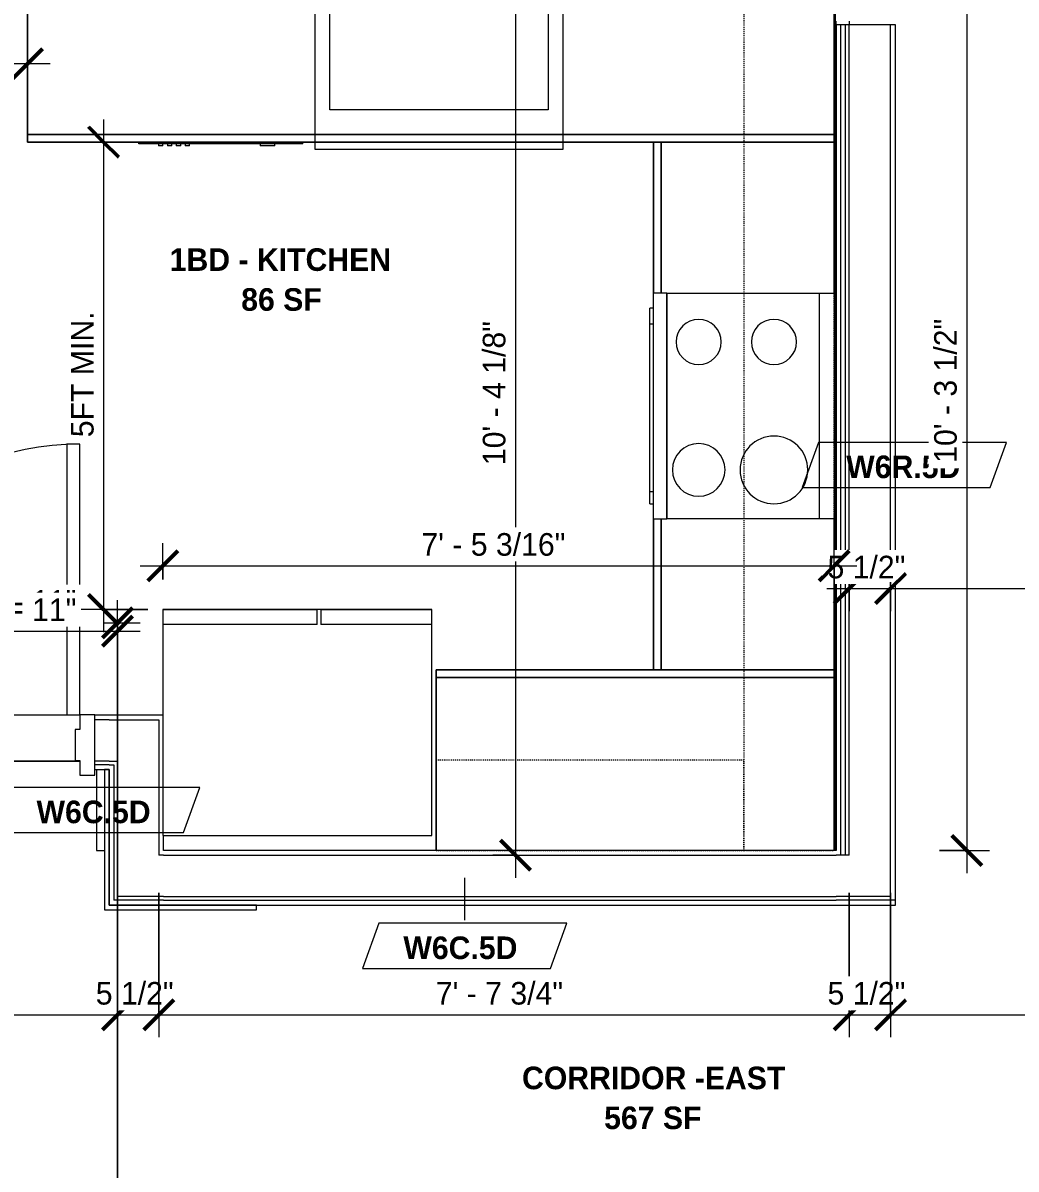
# Model space of a CAD drawing. Header units: inches. Extents: x -4058 to -1781, y 9814 to 12264.
# Drawn here: x -2749.8 to -2617.8, y 11683 to 11835.3 of the extents above; entities that cross this region are included whole.
import ezdxf

# ---------------------------------------------------------------- set-up
doc = ezdxf.new("R2010")
doc.units = ezdxf.units.IN
doc.header["$MEASUREMENT"] = 0
doc.linetypes.add('Dash', pattern=[0.25, 0.125, -0.125])
doc.linetypes.add('Dash 3_32_', pattern=[0.1875, 0.09375, -0.09375])
for name, color, linetype, lineweight in [('0-1', 7, 'Continuous', 5), ('0-3', 8, 'Continuous', 9), ('A-ANNO-DIMS', 211, 'Continuous', 9), ('A-ANNO-DIMS-32', 211, 'Continuous', 9), ('A-AREA-IDEN', 2, 'Continuous', 9), ('A-DETL-1', 90, 'Dash 3_32_', 9), ('A-DOOR-1', 7, 'Continuous', 9), ('A-DOOR-FRAM-1', 7, 'Continuous', 9), ('A-FLOR-1', 7, 'Continuous', 9), ('A-FLOR-2', 192, 'Continuous', 9), ('A-WALL-1', 7, 'Continuous', 9), ('A-WALL-IDEN', 211, 'Continuous', 9), ('I-WALL-3', 7, 'Continuous', 9), ('P-SANR-FIXT', 6, 'Continuous', 9), ('Q-CASE', 31, 'Continuous', 9), ('Q-CASE-HDLN', 31, 'Dash', 9), ('Q-SPCQ', 91, 'Continuous', 9)]:
    doc.layers.add(name, color=color, linetype=linetype, lineweight=lineweight)
doc.styles.add('Century Gothic', font='ufonts.com_century-gothic.ttf', dxfattribs={"height": 3})
doc.styles.add('Century Gothic_B', font='GOTHICB.TTF', dxfattribs={"height": 3})
doc.dimstyles.new('MARKETING_DIMENSION', dxfattribs={"dimscale": 12, "dimtxt": 3.132505, "dimasz": 0.333333, "dimexe": 0.25, "dimexo": 0.166667, "dimgap": 0.041667, "dimtad": 1, "dimdec": 4, "dimrnd": 0.0625, "dimzin": 3, "dimdsep": 46, "dimlunit": 4, "dimtxsty": 'Century Gothic', "dimblk1": 'OBLIQUE', "dimblk2": 'OBLIQUE', "dimsah": 1, "dimcen": 0.09, "dimdle": 0.25, "dimazin": 0, "dimtfac": 1, "dimtdec": 4, "dimtix": 1, "dimtmove": 0, "dimatfit": 3, "dimfxl": 1, "dimtvp": 1, "dimtfill": 1, "dimfrac": 2, "dimtolj": 1, "dimtzin": 0, "dimarcsym": 2})
doc.dimstyles.new('THE_DIMENSION_STRING_2', dxfattribs={"dimscale": 12, "dimtxt": 3.132505, "dimasz": 0.333333, "dimexe": 0.25, "dimexo": 0.166667, "dimgap": 0.041667, "dimtad": 1, "dimdec": 4, "dimrnd": 0.0625, "dimzin": 3, "dimdsep": 46, "dimlunit": 4, "dimtxsty": 'Century Gothic', "dimblk1": 'OBLIQUE', "dimblk2": 'OBLIQUE', "dimsah": 1, "dimcen": 0.09, "dimdle": 0.25, "dimazin": 0, "dimtfac": 1, "dimtdec": 4, "dimtix": 1, "dimtmove": 0, "dimatfit": 3, "dimfxl": 1, "dimtvp": 1, "dimtfill": 1, "dimfrac": 2, "dimtolj": 1, "dimtzin": 0, "dimarcsym": 2})
doc.dimstyles.new('THE_DIMENSION_STRING_5', dxfattribs={"dimscale": 12, "dimtxt": 3.132505, "dimasz": 0.333333, "dimexe": 0.25, "dimexo": 0.166667, "dimgap": 0.041667, "dimtad": 1, "dimdec": 4, "dimrnd": 0.0625, "dimzin": 3, "dimdsep": 46, "dimlunit": 4, "dimtxsty": 'Century Gothic', "dimblk1": 'OBLIQUE', "dimblk2": 'OBLIQUE', "dimsah": 1, "dimcen": 0.09, "dimdle": 0.25, "dimazin": 0, "dimtfac": 1, "dimtdec": 4, "dimtix": 1, "dimtmove": 0, "dimatfit": 3, "dimfxl": 1, "dimtvp": 1, "dimtfill": 1, "dimfrac": 2, "dimtolj": 1, "dimtzin": 0, "dimarcsym": 2})

# ---------------------------------------------------------------- blocks, each defined once
blk = doc.blocks.new('CTR - 1st Phase - Shell_rvt-1-UNITS PLANS - 3RD FLOOR')
at = {"layer": 'A-FLOR-1'}
for p, q in [((-2641.75, 11835.07), (-2641.75, 11835.56)), ((-2640, 11835.56), (-2640, 11835.07)), ((-2778.24, 11737.24), (-2742.24, 11737.24)), ((-2742.24, 11737.24), (-2778.24, 11737.24))]:
    blk.add_line(p, q, dxfattribs=at)
blk = doc.blocks.new('HOLLOW METAL - UNIT DOOR-2191978-UNITS PLANS - 3RD FLOOR')
at = {"layer": 'A-DOOR-1'}
for p, q in [((18, 39.875), (16.25, 39.875)), ((16.25, 39.875), (16.25, 3.875)), ((18, 3.875), (18, 39.875)), ((16.25, 3.875), (18, 3.875))]:
    blk.add_line(p, q, dxfattribs=at)
blk.add_arc((18, 3.875), 36, 90, 180, dxfattribs=at)
at = {"layer": 'A-DOOR-FRAM-1'}
for p, q in [((-18, 3.875), (-20, 3.875)), ((-20, 3.875), (-20, -4.125)), ((-18, 1.9375), (-18, 3.875)), ((18, 3.875), (18, 1.9375)), ((20, 3.875), (18, 3.875)), ((20, -4.125), (20, 3.875)), ((-17.375, 1.9375), (-18, 1.9375)), ((-17.375, -2.1875), (-17.375, 1.9375)), ((18, 1.9375), (17.375, 1.9375)), ((17.375, 1.9375), (17.375, -2.1875)), ((-18, -4.125), (-18, -2.1875)), ((-18, -2.1875), (-17.375, -2.1875)), ((17.375, -2.1875), (18, -2.1875)), ((18, -2.1875), (18, -4.125)), ((-20, -4.125), (-18, -4.125)), ((18, -4.125), (20, -4.125))]:
    blk.add_line(p, q, dxfattribs=at)
blk = doc.blocks.new('CTR - 1st Phase - Common Walls_rvt-1-UNITS PLANS - 3RD FLOOR')
at = {"layer": 'A-WALL-1'}
for p, q in [((-2641.12, 11724.74), (-2641.12, 11835.07)), ((-2640.5, 11724.74), (-2640.5, 11835.07)), ((-2640, 11724.74), (-2640, 11835.07)), ((-2634.5, 11719.24), (-2634.5, 11835.07)), ((-2738.36, 11742.74), (-2740.24, 11742.74)), ((-2738.36, 11742.74), (-2737.24, 11742.74)), ((-2737.24, 11742.74), (-2731.74, 11742.74)), ((-2731.74, 11742.74), (-2731.74, 11724.74)), ((-2738.36, 11737.24), (-2740.24, 11737.24)), ((-2738.36, 11736.74), (-2740.24, 11736.74)), ((-2738.36, 11737.24), (-2737.74, 11737.24)), ((-2738.36, 11736.74), (-2737.74, 11736.74)), ((-2737.74, 11737.24), (-2737.24, 11737.24)), ((-2737.74, 11736.74), (-2737.74, 11718.74)), ((-2737.24, 11737.24), (-2737.24, 11719.24)), ((-2731.11, 11724.74), (-2731.74, 11724.74)), ((-2731.11, 11724.74), (-2641.75, 11724.74)), ((-2641.12, 11724.74), (-2641.75, 11724.74)), ((-2640.5, 11724.74), (-2641.12, 11724.74)), ((-2640, 11724.74), (-2640.5, 11724.74)), ((-2737.24, 11718.74), (-2737.74, 11718.74)), ((-2731.74, 11719.24), (-2737.24, 11719.24)), ((-2731.11, 11718.74), (-2737.24, 11718.74)), ((-2731.11, 11719.24), (-2731.74, 11719.24)), ((-2731.11, 11719.24), (-2641.75, 11719.24)), ((-2731.11, 11718.74), (-2641.75, 11718.74)), ((-2640, 11719.24), (-2641.75, 11719.24)), ((-2634.5, 11718.74), (-2641.75, 11718.74)), ((-2634.5, 11719.24), (-2640, 11719.24)), ((-2634.5, 11718.74), (-2634.5, 11719.24)), ((-2634.5, 11719.24), (-2634.5, 11718.74)), ((-2633.87, 11718.74), (-2634.5, 11718.74))]:
    blk.add_line(p, q, dxfattribs=at)
at = {"layer": 'I-WALL-3'}
for p, q in [((-2641.75, 11835.07), (-2641.75, 11725.36)), ((-2633.87, 11835.07), (-2641.75, 11835.07)), ((-2633.87, 11718.74), (-2633.87, 11835.07)), ((-2738.36, 11743.36), (-2740.24, 11743.36)), ((-2731.74, 11743.36), (-2738.36, 11743.36)), ((-2731.22, 11743.36), (-2731.74, 11743.36)), ((-2740.24, 11736.11), (-2738.36, 11736.11)), ((-2738.36, 11736.11), (-2738.99, 11736.11)), ((-2738.99, 11736.11), (-2738.99, 11717.49)), ((-2738.36, 11736.11), (-2738.36, 11718.11)), ((-2738.36, 11718.11), (-2738.36, 11736.11)), ((-2731.11, 11725.36), (-2731.11, 11727.36)), ((-2641.75, 11725.36), (-2731.11, 11725.36)), ((-2738.36, 11718.11), (-2737.74, 11718.11)), ((-2718.77, 11718.11), (-2738.36, 11718.11)), ((-2737.74, 11718.11), (-2731.11, 11718.11)), ((-2731.11, 11718.11), (-2641.75, 11718.11)), ((-2718.77, 11717.49), (-2718.77, 11718.11)), ((-2641.75, 11718.11), (-2633.87, 11718.11)), ((-2633.87, 11718.11), (-2633.87, 11718.74)), ((-2738.99, 11717.49), (-2738.36, 11717.49)), ((-2738.36, 11717.49), (-2718.77, 11717.49))]:
    blk.add_line(p, q, dxfattribs=at)
at = {"layer": '0-3'}
blk.add_blockref('HOLLOW METAL - UNIT DOOR-2191978-UNITS PLANS - 3RD FLOOR', (-2760.24, 11739.49), dxfattribs=at)
blk = doc.blocks.new('OD_CW_Upper Cabinet - OD_CW_Upper Cabinet-3856831-UNITS PLANS - 3RD FLOOR')
at = {"layer": 'Q-CASE-HDLN'}
for p, q in [((115.86, 24), (0.74, 24)), ((0.74, 24), (0.74, 12)), ((115.86, 12), (115.86, 24)), ((0.74, 12), (115.86, 12))]:
    blk.add_line(p, q, dxfattribs=at)
blk = doc.blocks.new('OD_CW_Base Cabinet - OD_CW_Base Cabinet-V109-UNITS PLANS - 3RD FLOOR')
at = {"layer": 'Q-CASE'}
for p, q in [((20.8, 24), (0.74, 24)), ((0.74, 24), (20.8, 24)), ((70.86, 24), (50.8, 24)), ((50.8, 24), (70.86, 24)), ((70.86, 0), (70.86, 24)), ((70.86, 24), (70.86, 1)), ((0.74, 1), (20.8, 1)), ((20.8, 1), (0.74, 1)), ((0.74, 0), (20.8, 0)), ((20.8, 0), (0.74, 0)), ((50.8, 1), (70.86, 1)), ((70.86, 1), (50.8, 1)), ((50.8, 0), (70.86, 0)), ((70.86, 0), (50.8, 0)), ((70.86, 1), (70.86, 0))]:
    blk.add_line(p, q, dxfattribs=at)
blk = doc.blocks.new('OD_CW_Base Cabinet - OD_CW_Base Cabinet-V110-UNITS PLANS - 3RD FLOOR')
at = {"layer": 'Q-CASE'}
for p, q in [((0.74, 24), (0.74, 0)), ((107.93, 24), (0.74, 24)), ((107.93, 0), (107.93, 24)), ((0.74, 0), (107.93, 0))]:
    blk.add_line(p, q, dxfattribs=at)
blk = doc.blocks.new('OD_CW_Upper Cabinet - OD_CW_Upper Cabinet-3876458-UNITS PLANS - 3RD FLOOR')
at = {"layer": 'Q-CASE-HDLN'}
for p, q in [((41.64, 24), (0.74, 24)), ((0.74, 24), (0.74, 12)), ((41.64, 12), (41.64, 24)), ((0.74, 12), (41.64, 12))]:
    blk.add_line(p, q, dxfattribs=at)
blk = doc.blocks.new('OD_CW_Base Cabinet - OD_CW_Base Cabinet-V111-UNITS PLANS - 3RD FLOOR')
at = {"layer": 'Q-CASE'}
for p, q in [((0.74, 24), (0.74, 0)), ((0.74, 1), (0.74, 24)), ((53.64, 0), (53.64, 24)), ((53.64, 24), (53.64, 1)), ((0.74, 0), (0.74, 1)), ((0.74, 1), (53.64, 1)), ((53.64, 1), (0.74, 1)), ((0.74, 0), (53.64, 0)), ((53.64, 0), (0.74, 0)), ((53.64, 1), (53.64, 0))]:
    blk.add_line(p, q, dxfattribs=at)
blk = doc.blocks.new('Refrigerator_-_Side-by-Side_6047 - 36_ X 30_-345559-UNITS PLANS - 3RD FLOOR')
at = {"layer": 'Q-SPCQ'}
for p, q in [((17.87, 14.42), (-17.88, 14.42)), ((-17.88, 14.42), (-17.88, -15.58)), ((17.87, -15.58), (17.87, 14.42)), ((-17.88, -13.58), (-3.13, -13.58)), ((-17.88, -13.58), (-17.88, -15.58)), ((-3.13, -15.58), (-3.13, -13.58)), ((-2.63, -13.58), (17.87, -13.58)), ((-2.63, -13.58), (-2.63, -15.58)), ((17.87, -15.58), (17.87, -13.58)), ((-17.88, -15.58), (17.87, -15.58)), ((-3.13, -15.58), (-17.88, -15.58)), ((17.87, -15.58), (-2.63, -15.58))]:
    blk.add_line(p, q, dxfattribs=at)
blk = doc.blocks.new('Dishwasher_15404 - 34_ counter-3395311-UNITS PLANS - 3RD FLOOR')
at = {"layer": 'Q-SPCQ'}
for p, q in [((24.12, -1.09), (23.87, -1.09)), ((24.12, -1.09), (24.12, -22.91)), ((24.37, -4.82), (24.12, -4.82)), ((24.37, -4.82), (24.37, -5.81)), ((24.37, -5.81), (24.37, -6.79)), ((24.12, -6.79), (24.37, -6.79)), ((24.37, -16.15), (24.12, -16.15)), ((24.12, -16.74), (24.37, -16.74)), ((24.37, -16.15), (24.37, -16.74)), ((24.37, -17.33), (24.12, -17.33)), ((24.12, -17.92), (24.37, -17.92)), ((24.37, -17.33), (24.37, -17.92)), ((24.37, -18.51), (24.12, -18.51)), ((24.12, -19.1), (24.37, -19.1)), ((24.37, -19.69), (24.12, -19.69)), ((24.37, -18.51), (24.37, -19.1)), ((24.37, -19.69), (24.37, -20.28)), ((24.12, -20.28), (24.37, -20.28)), ((24.12, -22.91), (23.87, -22.91))]:
    blk.add_line(p, q, dxfattribs=at)
blk = doc.blocks.new('Range - 24_ x 30_-V112-UNITS PLANS - 3RD FLOOR')
at = {"layer": 'Q-SPCQ'}
for p, q in [((2, 0.5), (3.61, 0.5)), ((2, 0.5), (2, 0)), ((3.61, 0.5), (25.87, 0.5)), ((3.61, 0.5), (3.61, 0)), ((25.87, 0), (25.87, 0.5)), ((25.87, 0.5), (28, 0.5)), ((28, 0), (28, 0.5)), ((0, 0), (30, 0)), ((0, 0), (0, -1.75)), ((30, -1.75), (30, 0)), ((0, -1.75), (30, -1.75)), ((0, -22), (0, -1.75)), ((30, -1.75), (0, -1.75)), ((30, -1.75), (30, -22)), ((0, -24), (0, -22)), ((30, -22), (0, -22)), ((30, -22), (30, -24)), ((30, -24), (0, -24))]:
    blk.add_line(p, q, dxfattribs=at)
for centre, radius, start, end in [((6.5, -6), 3.5, 360, 180), ((23.5, -6), 3, 360, 180), ((6.5, -6), 3.5, 180, 360), ((23.5, -6), 3, 180, 360), ((6.5, -16), 4.5, 360, 180), ((23.5, -16), 3, 0, 180), ((6.5, -16), 4.5, 180, 360), ((23.5, -16), 3, 180, 360)]:
    blk.add_arc(centre, radius, start, end, dxfattribs=at)
blk = doc.blocks.new('Stainless Steel Farmhous Kitchen Sink - Stainless Steel Farmhous Kitchen Sink-4315883-UNITS PLANS - 3RD FLOOR')
at = {"layer": 'P-SANR-FIXT'}
for p, q in [((-33, 22.2), (-33, 2.25)), ((0, 22.2), (-33, 22.2)), ((0, 2.25), (0, 22.2)), ((-31, 3), (-31, 16.96)), ((-31, 16.96), (-2, 16.96)), ((-2, 16.96), (-2, 3)), ((-33, 2.25), (0, 2.25)), ((-2, 3), (-31, 3))]:
    blk.add_line(p, q, dxfattribs=at)
blk = doc.blocks.new('Wall Tag - Arch Wall-3956453-UNITS PLANS - 3RD FLOOR')
at = {"layer": 'A-WALL-IDEN'}
for p, q in [((-0.3561, 0.0937), (-0.4244, -0.0937)), ((0.4244, 0.0937), (-0.3561, 0.0937)), ((0.3561, -0.0937), (0.4244, 0.0937)), ((-0.4244, -0.0937), (0.3561, -0.0937))]:
    blk.add_line(p, q, dxfattribs=at)
blk = doc.blocks.new('DIMBLOCK297-UNITS PLANS - 3RD FLOOR')
at = {"layer": 'A-ANNO-DIMS-32', "lineweight": 50}
for p, q in [((-2640, 11760.18), (-2638, 11762.18)), ((-2634.5, 11760.18), (-2632.5, 11762.18)), ((-2640, 11760.18), (-2642, 11758.18)), ((-2634.5, 11760.18), (-2636.5, 11758.18))]:
    blk.add_line(p, q, dxfattribs=at)
at = {"layer": 'A-ANNO-DIMS-32'}
for p, q in [((-2640, 11761.01), (-2640, 11757.18)), ((-2640, 11760.18), (-2640, 11761.01)), ((-2634.5, 11761.01), (-2634.5, 11757.18)), ((-2634.5, 11760.18), (-2634.5, 11761.01)), ((-2643, 11760.18), (-2634.5, 11760.18))]:
    blk.add_line(p, q, dxfattribs=at)
at = {"layer": 'A-ANNO-DIMS-32', "color": 0, "insert": (-2642.89, 11764.52), "char_height": 3, "width": 13.5444, "attachment_point": 1, "line_spacing_factor": 0.984502, "style": 'Century Gothic', "bg_fill": 3, "box_fill_scale": 1.25, "bg_fill_color": 256, "bg_fill_true_color": 13158600, "bg_fill_transparency": 0}
blk.add_mtext('5 1/2"', dxfattribs=at)
blk = doc.blocks.new('_Oblique')
at = {"color": 0, "linetype": 'ByBlock', "lineweight": -2}
blk.add_line((-0.5, -0.5), (0.5, 0.5), dxfattribs=at)
blk = doc.blocks.new('DIMBLOCK298-UNITS PLANS - 3RD FLOOR')
at = {"layer": 'A-ANNO-DIMS-32', "lineweight": 50}
for p, q in [((-2634.5, 11760.18), (-2632.5, 11762.18)), ((-2567.07, 11760.18), (-2565.07, 11762.18)), ((-2634.5, 11760.18), (-2636.5, 11758.18)), ((-2567.07, 11760.18), (-2569.07, 11758.18))]:
    blk.add_line(p, q, dxfattribs=at)
at = {"layer": 'A-ANNO-DIMS-32'}
for p, q in [((-2634.5, 11761.01), (-2634.5, 11757.18)), ((-2634.5, 11760.18), (-2634.5, 11761.01)), ((-2567.07, 11761.01), (-2567.07, 11757.18)), ((-2567.07, 11760.18), (-2567.07, 11761.01)), ((-2634.5, 11760.18), (-2567.07, 11760.18))]:
    blk.add_line(p, q, dxfattribs=at)
at = {"layer": 'A-ANNO-DIMS-32', "color": 0, "insert": (-2611.03, 11764.52), "char_height": 3, "width": 24.5827, "attachment_point": 1, "line_spacing_factor": 0.984502, "style": 'Century Gothic', "bg_fill": 3, "box_fill_scale": 1.25, "bg_fill_color": 256, "bg_fill_true_color": 13158600, "bg_fill_transparency": 0}
blk.add_mtext('5\' - 7 7/16"', dxfattribs=at)
blk = doc.blocks.new('DIMBLOCK317-UNITS PLANS - 3RD FLOOR')
at = {"layer": 'A-ANNO-DIMS-32'}
for p, q in [((-2796.02, 11719.74), (-2796.02, 11700.54)), ((-2796.02, 11703.54), (-2796.02, 11719.74)), ((-2737.24, 11719.74), (-2737.24, 11700.54)), ((-2737.24, 11703.54), (-2737.24, 11719.74)), ((-2796.02, 11703.54), (-2737.24, 11703.54))]:
    blk.add_line(p, q, dxfattribs=at)
at = {"layer": 'A-ANNO-DIMS-32', "lineweight": 50}
for p, q in [((-2796.02, 11703.54), (-2794.02, 11705.54)), ((-2737.24, 11703.54), (-2735.24, 11705.54)), ((-2796.02, 11703.54), (-2798.02, 11701.54)), ((-2737.24, 11703.54), (-2739.24, 11701.54))]:
    blk.add_line(p, q, dxfattribs=at)
at = {"layer": 'A-ANNO-DIMS-32', "color": 0, "insert": (-2779.21, 11707.89), "char_height": 3, "width": 30.1914, "attachment_point": 1, "line_spacing_factor": 0.984502, "style": 'Century Gothic', "bg_fill": 3, "box_fill_scale": 1.25, "bg_fill_color": 256, "bg_fill_true_color": 13158600, "bg_fill_transparency": 0}
blk.add_mtext('4\' - 10 13/16"', dxfattribs=at)
blk = doc.blocks.new('DIMBLOCK318-UNITS PLANS - 3RD FLOOR')
at = {"layer": 'A-ANNO-DIMS-32'}
for p, q in [((-2737.24, 11719.74), (-2737.24, 11700.54)), ((-2737.24, 11703.54), (-2737.24, 11719.74)), ((-2731.74, 11719.74), (-2731.74, 11700.54)), ((-2731.74, 11703.54), (-2731.74, 11719.74)), ((-2737.24, 11703.54), (-2731.74, 11703.54))]:
    blk.add_line(p, q, dxfattribs=at)
at = {"layer": 'A-ANNO-DIMS-32', "lineweight": 50}
for p, q in [((-2737.24, 11703.54), (-2735.24, 11705.54)), ((-2731.74, 11703.54), (-2729.74, 11705.54)), ((-2737.24, 11703.54), (-2739.24, 11701.54)), ((-2731.74, 11703.54), (-2733.74, 11701.54))]:
    blk.add_line(p, q, dxfattribs=at)
at = {"layer": 'A-ANNO-DIMS-32', "color": 0, "insert": (-2740.13, 11707.89), "char_height": 3, "width": 13.5444, "attachment_point": 1, "line_spacing_factor": 0.984502, "style": 'Century Gothic', "bg_fill": 3, "box_fill_scale": 1.25, "bg_fill_color": 256, "bg_fill_true_color": 13158600, "bg_fill_transparency": 0}
blk.add_mtext('5 1/2"', dxfattribs=at)
blk = doc.blocks.new('DIMBLOCK319-UNITS PLANS - 3RD FLOOR')
at = {"layer": 'A-ANNO-DIMS-32'}
for p, q in [((-2731.74, 11719.74), (-2731.74, 11700.54)), ((-2731.74, 11703.54), (-2731.74, 11719.74)), ((-2640, 11719.74), (-2640, 11700.54)), ((-2640, 11703.54), (-2640, 11719.74)), ((-2731.74, 11703.54), (-2640, 11703.54))]:
    blk.add_line(p, q, dxfattribs=at)
at = {"layer": 'A-ANNO-DIMS-32', "lineweight": 50}
for p, q in [((-2731.74, 11703.54), (-2729.74, 11705.54)), ((-2640, 11703.54), (-2638, 11705.54)), ((-2731.74, 11703.54), (-2733.74, 11701.54)), ((-2640, 11703.54), (-2642, 11701.54))]:
    blk.add_line(p, q, dxfattribs=at)
at = {"layer": 'A-ANNO-DIMS-32', "color": 0, "insert": (-2694.94, 11707.89), "char_height": 3, "width": 21.7784, "attachment_point": 1, "line_spacing_factor": 0.984502, "style": 'Century Gothic', "bg_fill": 3, "box_fill_scale": 1.25, "bg_fill_color": 256, "bg_fill_true_color": 13158600, "bg_fill_transparency": 0}
blk.add_mtext('7\' - 7 3/4"', dxfattribs=at)
blk = doc.blocks.new('DIMBLOCK320-UNITS PLANS - 3RD FLOOR')
at = {"layer": 'A-ANNO-DIMS-32'}
for p, q in [((-2640, 11719.74), (-2640, 11700.54)), ((-2640, 11703.54), (-2640, 11719.74)), ((-2634.5, 11719.74), (-2634.5, 11700.54)), ((-2634.5, 11703.54), (-2634.5, 11719.74)), ((-2640, 11703.54), (-2634.5, 11703.54))]:
    blk.add_line(p, q, dxfattribs=at)
at = {"layer": 'A-ANNO-DIMS-32', "lineweight": 50}
for p, q in [((-2640, 11703.54), (-2638, 11705.54)), ((-2634.5, 11703.54), (-2632.5, 11705.54)), ((-2640, 11703.54), (-2642, 11701.54)), ((-2634.5, 11703.54), (-2636.5, 11701.54))]:
    blk.add_line(p, q, dxfattribs=at)
at = {"layer": 'A-ANNO-DIMS-32', "color": 0, "insert": (-2642.89, 11707.89), "char_height": 3, "width": 13.5444, "attachment_point": 1, "line_spacing_factor": 0.984502, "style": 'Century Gothic', "bg_fill": 3, "box_fill_scale": 1.25, "bg_fill_color": 256, "bg_fill_true_color": 13158600, "bg_fill_transparency": 0}
blk.add_mtext('5 1/2"', dxfattribs=at)
blk = doc.blocks.new('DIMBLOCK321-UNITS PLANS - 3RD FLOOR')
at = {"layer": 'A-ANNO-DIMS-32'}
for p, q in [((-2634.5, 11719.74), (-2634.5, 11700.54)), ((-2634.5, 11703.54), (-2634.5, 11719.74)), ((-2567.07, 11719.74), (-2567.07, 11700.54)), ((-2567.07, 11703.54), (-2567.07, 11719.74)), ((-2634.5, 11703.54), (-2567.07, 11703.54))]:
    blk.add_line(p, q, dxfattribs=at)
at = {"layer": 'A-ANNO-DIMS-32', "lineweight": 50}
for p, q in [((-2634.5, 11703.54), (-2632.5, 11705.54)), ((-2567.07, 11703.54), (-2565.07, 11705.54)), ((-2634.5, 11703.54), (-2636.5, 11701.54)), ((-2567.07, 11703.54), (-2569.07, 11701.54))]:
    blk.add_line(p, q, dxfattribs=at)
at = {"layer": 'A-ANNO-DIMS-32', "color": 0, "insert": (-2611.03, 11707.89), "char_height": 3, "width": 24.5827, "attachment_point": 1, "line_spacing_factor": 0.984502, "style": 'Century Gothic', "bg_fill": 3, "box_fill_scale": 1.25, "bg_fill_color": 256, "bg_fill_true_color": 13158600, "bg_fill_transparency": 0}
blk.add_mtext('5\' - 7 7/16"', dxfattribs=at)
blk = doc.blocks.new('DIMBLOCK498-UNITS PLANS - 3RD FLOOR')
at = {"layer": 'A-ANNO-DIMS-32'}
for p, q in [((-2737.24, 11741.74), (-2737.24, 11758.61)), ((-2760.24, 11756.43), (-2760.24, 11752.61)), ((-2760.24, 11755.61), (-2760.24, 11756.43)), ((-2763.24, 11755.61), (-2734.24, 11755.61)), ((-2737.24, 11755.61), (-2737.24, 11741.74))]:
    blk.add_line(p, q, dxfattribs=at)
at = {"layer": 'A-ANNO-DIMS-32', "lineweight": 50}
for p, q in [((-2760.24, 11755.61), (-2758.24, 11757.61)), ((-2737.24, 11755.61), (-2735.24, 11757.61)), ((-2760.24, 11755.61), (-2762.24, 11753.61)), ((-2737.24, 11755.61), (-2739.24, 11753.61))]:
    blk.add_line(p, q, dxfattribs=at)
at = {"layer": 'A-ANNO-DIMS-32', "color": 0, "insert": (-2755.15, 11759.95), "char_height": 3, "width": 15.394, "attachment_point": 1, "line_spacing_factor": 0.984502, "style": 'Century Gothic', "bg_fill": 3, "box_fill_scale": 1.25, "bg_fill_color": 256, "bg_fill_true_color": 13158600, "bg_fill_transparency": 0}
blk.add_mtext('1\' - 11"', dxfattribs=at)
blk = doc.blocks.new('DIMBLOCK1198-UNITS PLANS - 3RD FLOOR')
at = {"layer": 'A-ANNO-DIMS-32', "lineweight": 50}
for p, q in [((-2760.24, 11754.51), (-2758.24, 11756.51)), ((-2737.24, 11754.51), (-2735.24, 11756.51)), ((-2760.24, 11754.51), (-2762.24, 11752.51)), ((-2737.24, 11754.51), (-2739.24, 11752.51))]:
    blk.add_line(p, q, dxfattribs=at)
at = {"layer": 'A-ANNO-DIMS-32'}
for p, q in [((-2737.24, 10379.04), (-2737.24, 11757.51)), ((-2760.24, 11755.34), (-2760.24, 11751.51)), ((-2760.24, 11754.51), (-2760.24, 11755.34)), ((-2763.24, 11754.51), (-2734.24, 11754.51)), ((-2737.24, 11754.51), (-2737.24, 10379.04))]:
    blk.add_line(p, q, dxfattribs=at)
at = {"layer": 'A-ANNO-DIMS-32', "color": 0, "insert": (-2755.15, 11758.85), "char_height": 3, "width": 15.394, "attachment_point": 1, "line_spacing_factor": 0.984502, "style": 'Century Gothic', "bg_fill": 3, "box_fill_scale": 1.25, "bg_fill_color": 256, "bg_fill_true_color": 13158600, "bg_fill_transparency": 0}
blk.add_mtext('1\' - 11"', dxfattribs=at)
blk = doc.blocks.new('DIMBLOCK1439-UNITS PLANS - 3RD FLOOR')
at = {"layer": 'A-ANNO-DIMS-32', "lineweight": 50}
for p, q in [((-2684.36, 11848.86), (-2686.36, 11850.86)), ((-2684.36, 11848.86), (-2682.36, 11846.86)), ((-2684.36, 11724.74), (-2686.36, 11726.74)), ((-2684.36, 11724.74), (-2682.36, 11722.74))]:
    blk.add_line(p, q, dxfattribs=at)
at = {"layer": 'A-ANNO-DIMS-32'}
for p, q in [((-2684.27, 11848.86), (-2687.36, 11848.86)), ((-2684.36, 11848.86), (-2684.36, 11721.74)), ((-2684.36, 11848.86), (-2684.27, 11848.86)), ((-2684.27, 11724.74), (-2687.36, 11724.74)), ((-2684.36, 11724.74), (-2684.27, 11724.74))]:
    blk.add_line(p, q, dxfattribs=at)
at = {"layer": 'A-ANNO-DIMS-32', "color": 0, "insert": (-2688.7, 11776.56), "char_height": 3, "width": 24.5827, "attachment_point": 1, "rotation": 90, "line_spacing_factor": 0.984502, "style": 'Century Gothic', "bg_fill": 3, "box_fill_scale": 1.25, "bg_fill_color": 256, "bg_fill_true_color": 13158600, "bg_fill_transparency": 0}
blk.add_mtext('10\' - 4 1/8"', dxfattribs=at)
blk = doc.blocks.new('DIMBLOCK1524-UNITS PLANS - 3RD FLOOR')
at = {"layer": 'A-ANNO-DIMS-32'}
for p, q in [((-2739.08, 11822.49), (-2739.08, 11754.36)), ((-2738.25, 11819.49), (-2742.08, 11819.49)), ((-2739.08, 11819.49), (-2738.25, 11819.49)), ((-2733.22, 11757.36), (-2742.08, 11757.36)), ((-2739.08, 11757.36), (-2733.22, 11757.36))]:
    blk.add_line(p, q, dxfattribs=at)
at = {"layer": 'A-ANNO-DIMS-32', "lineweight": 50}
for p, q in [((-2739.08, 11819.49), (-2741.08, 11821.49)), ((-2739.08, 11819.49), (-2737.08, 11817.49)), ((-2739.08, 11757.36), (-2741.08, 11759.36)), ((-2739.08, 11757.36), (-2737.08, 11755.36))]:
    blk.add_line(p, q, dxfattribs=at)
at = {"layer": 'A-ANNO-DIMS-32', "color": 0, "insert": (-2743.42, 11780.27), "char_height": 3, "width": 19.5707, "attachment_point": 1, "rotation": 90, "line_spacing_factor": 0.984502, "style": 'Century Gothic', "bg_fill": 3, "box_fill_scale": 1.25, "bg_fill_color": 256, "bg_fill_true_color": 13158600, "bg_fill_transparency": 0}
blk.add_mtext('5FT MIN.', dxfattribs=at)
blk = doc.blocks.new('DIMBLOCK1525-UNITS PLANS - 3RD FLOOR')
at = {"layer": 'A-ANNO-DIMS-32'}
for p, q in [((-2731.22, 11761.36), (-2731.22, 11766.18)), ((-2642.01, 11751.36), (-2642.01, 11766.18)), ((-2734.22, 11763.18), (-2639.01, 11763.18)), ((-2731.22, 11763.18), (-2731.22, 11761.36)), ((-2642.01, 11763.18), (-2642.01, 11751.36))]:
    blk.add_line(p, q, dxfattribs=at)
at = {"layer": 'A-ANNO-DIMS-32', "lineweight": 50}
for p, q in [((-2731.22, 11763.18), (-2729.22, 11765.18)), ((-2642.01, 11763.18), (-2640.01, 11765.18)), ((-2731.22, 11763.18), (-2733.22, 11761.18)), ((-2642.01, 11763.18), (-2644.01, 11761.18))]:
    blk.add_line(p, q, dxfattribs=at)
at = {"layer": 'A-ANNO-DIMS-32', "color": 0, "insert": (-2696.86, 11767.53), "char_height": 3, "width": 24.5827, "attachment_point": 1, "line_spacing_factor": 0.984502, "style": 'Century Gothic', "bg_fill": 3, "box_fill_scale": 1.25, "bg_fill_color": 256, "bg_fill_true_color": 13158600, "bg_fill_transparency": 0}
blk.add_mtext('7\' - 5 3/16"', dxfattribs=at)
blk = doc.blocks.new('DIMBLOCK1526-UNITS PLANS - 3RD FLOOR')
at = {"layer": 'A-ANNO-DIMS-32'}
for p, q in [((-2790.76, 11829.06), (-2790.76, 11832.89)), ((-2749.2, 11829.06), (-2749.2, 11832.89)), ((-2746.2, 11829.89), (-2793.76, 11829.89)), ((-2790.76, 11829.89), (-2790.76, 11829.06)), ((-2749.2, 11829.89), (-2749.2, 11829.06))]:
    blk.add_line(p, q, dxfattribs=at)
at = {"layer": 'A-ANNO-DIMS-32', "lineweight": 50}
for p, q in [((-2790.76, 11829.89), (-2788.76, 11831.89)), ((-2749.2, 11829.89), (-2747.2, 11831.89)), ((-2790.76, 11829.89), (-2792.76, 11827.89)), ((-2749.2, 11829.89), (-2751.2, 11827.89))]:
    blk.add_line(p, q, dxfattribs=at)
at = {"layer": 'A-ANNO-DIMS-32', "color": 0, "insert": (-2779.18, 11834.24), "char_height": 3, "width": 22.0767, "attachment_point": 1, "line_spacing_factor": 0.984502, "style": 'Century Gothic', "bg_fill": 3, "box_fill_scale": 1.25, "bg_fill_color": 256, "bg_fill_true_color": 13158600, "bg_fill_transparency": 0}
blk.add_mtext('3\'-6" MIN.', dxfattribs=at)
blk = doc.blocks.new('DIMBLOCK1527-UNITS PLANS - 3RD FLOOR')
at = {"layer": 'A-ANNO-DIMS-32', "lineweight": 50}
for p, q in [((-2624.37, 11848.86), (-2626.37, 11850.86)), ((-2624.37, 11848.86), (-2622.37, 11846.86)), ((-2624.37, 11725.36), (-2626.37, 11727.36)), ((-2624.37, 11725.36), (-2622.37, 11723.36))]:
    blk.add_line(p, q, dxfattribs=at)
at = {"layer": 'A-ANNO-DIMS-32'}
for p, q in [((-2624.37, 11851.86), (-2624.37, 11722.36)), ((-2640.01, 11848.86), (-2621.37, 11848.86)), ((-2624.37, 11848.86), (-2640.01, 11848.86)), ((-2628.01, 11725.36), (-2621.37, 11725.36)), ((-2624.37, 11725.36), (-2628.01, 11725.36))]:
    blk.add_line(p, q, dxfattribs=at)
at = {"layer": 'A-ANNO-DIMS-32', "color": 0, "insert": (-2628.72, 11776.87), "char_height": 3, "width": 24.5827, "attachment_point": 1, "rotation": 90, "line_spacing_factor": 0.984502, "style": 'Century Gothic', "bg_fill": 3, "box_fill_scale": 1.25, "bg_fill_color": 256, "bg_fill_true_color": 13158600, "bg_fill_transparency": 0}
blk.add_mtext('10\' - 3 1/2"', dxfattribs=at)

msp = doc.modelspace()

# ---------------------------------------------------------------- linework, layer by layer
at = {"layer": 'A-DETL-1'}
msp.add_line((-2705.89874, 11724.7394), (-2686.27374, 11724.7394), dxfattribs=at)
at = {"layer": 'A-FLOR-2'}
for p, q in [((-2641.82374, 11725.3644), (-2641.82374, 12081.0644)), ((-2778.23624, 11743.3644), (-2743.98624, 11743.3644)), ((-2740.02374, 11736.1144), (-2740.02374, 11725.3644)), ((-2740.02374, 11725.3644), (-2738.98624, 11725.3644))]:
    msp.add_line(p, q, dxfattribs=at)
at = {"layer": 'A-WALL-IDEN'}
msp.add_line((-2691.11749, 11721.7394), (-2691.11749, 11716.1065), dxfattribs=at)
at = {"layer": 'Q-CASE'}
for p, q in [((-2749.19874, 11820.4894), (-2749.19874, 11843.4894)), ((-2642.01124, 11843.4894), (-2642.01124, 11820.4894)), ((-2642.01124, 11820.4894), (-2749.19874, 11820.4894)), ((-2749.19874, 11819.4894), (-2749.19874, 11820.4894)), ((-2749.19874, 11820.4894), (-2642.01124, 11820.4894)), ((-2642.01124, 11820.4894), (-2642.01124, 11819.4894)), ((-2642.01124, 11819.4894), (-2749.19874, 11819.4894))]:
    msp.add_line(p, q, dxfattribs=at)

# ---------------------------------------------------------------- block references
at = {"layer": '0-1'}
for name in ['CTR - 1st Phase - Shell_rvt-1-UNITS PLANS - 3RD FLOOR', 'CTR - 1st Phase - Common Walls_rvt-1-UNITS PLANS - 3RD FLOOR']:
    msp.add_blockref(name, (0, 0), dxfattribs=at)
at = {"layer": 'A-WALL-IDEN', "xscale": 31.99999999999999, "yscale": 31.99999999999999, "zscale": 31.99999999999999}
for p in [(-2632.68421, 11776.58979), (-2739.86326, 11730.7394), (-2691.11749, 11712.68849)]:
    msp.add_blockref('Wall Tag - Arch Wall-3956453-UNITS PLANS - 3RD FLOOR', p, dxfattribs=at)
at = {"layer": 'P-SANR-FIXT', "rotation": 180}
msp.add_blockref('Stainless Steel Farmhous Kitchen Sink - Stainless Steel Farmhous Kitchen Sink-4315883-UNITS PLANS - 3RD FLOOR', (-2711.01124, 11840.72211), dxfattribs=at)
at = {"layer": 'Q-CASE'}
msp.add_blockref('OD_CW_Base Cabinet - OD_CW_Base Cabinet-V110-UNITS PLANS - 3RD FLOOR', (-2749.93644, 11819.4894), dxfattribs=at)
for name, p, rotation in [('OD_CW_Upper Cabinet - OD_CW_Upper Cabinet-3856831-UNITS PLANS - 3RD FLOOR', (-2666.01124, 11841.2271), 269.9999999999964), ('OD_CW_Base Cabinet - OD_CW_Base Cabinet-V109-UNITS PLANS - 3RD FLOOR', (-2666.01124, 11820.2271), 270.0000000000006), ('OD_CW_Base Cabinet - OD_CW_Base Cabinet-V111-UNITS PLANS - 3RD FLOOR', (-2641.27353, 11749.3644), 180), ('OD_CW_Upper Cabinet - OD_CW_Upper Cabinet-3876458-UNITS PLANS - 3RD FLOOR', (-2653.27353, 11749.3644), 180)]:
    msp.add_blockref(name, p, dxfattribs=dict(at, rotation=rotation))
at = {"layer": 'Q-SPCQ'}
for name, p, rotation in [('Dishwasher_15404 - 34_ counter-3395311-UNITS PLANS - 3RD FLOOR', (-2711.51124, 11843.3644), 269.999999999999), ('Range - 24_ x 30_-V112-UNITS PLANS - 3RD FLOOR', (-2666.01124, 11769.4269), 89.9999999999992), ('Refrigerator_-_Side-by-Side_6047 - 36_ X 30_-345559-UNITS PLANS - 3RD FLOOR', (-2713.34874, 11741.7866), 180)]:
    msp.add_blockref(name, p, dxfattribs=dict(at, rotation=rotation))

# ---------------------------------------------------------------- texts
at = {"layer": 'A-AREA-IDEN', "char_height": 3, "attachment_point": 1, "style": 'Century Gothic_B'}
for s, insert, width in [('1BD - KITCHEN', (-2730.30715, 11805.3697), 35.451), ('86 SF', (-2720.80164, 11800.07257), 12.423), ('CORRIDOR -EAST', (-2683.4865, 11696.64309), 41.814), ('567 SF', (-2672.56997, 11691.34596), 15.352)]:
    msp.add_mtext(s, dxfattribs=dict(at, insert=insert, width=width))
at = {"layer": 'A-WALL-IDEN', "char_height": 3, "attachment_point": 1, "style": 'Century Gothic_B'}
for s, insert, width in [('W6R.5D', (-2640.40407, 11777.83732), 18.584), ('W6C.5D', (-2747.99887, 11731.98693), 19.594), ('W6C.5D', (-2699.25309, 11713.93602), 19.594)]:
    msp.add_mtext(s, dxfattribs=dict(at, insert=insert, width=width))

# ---------------------------------------------------------------- next in the draw order: dimensions: what is measured, and where the dimension line sits
at = {"layer": 'A-ANNO-DIMS'}
dim = msp.add_linear_dim(base=(-2790.76124, 11829.89177), p1=(-2749.19874, 11827.06335), p2=(-2790.76124, 11827.06335), angle=0, text='3\'-6" MIN.', dimstyle='THE_DIMENSION_STRING_5', override={"dimpost": '<>', "dimfxl": 41.5625}, dxfattribs=at)
dim.commit()
dim.dimension.update_dxf_attribs({"geometry": 'DIMBLOCK1526-UNITS PLANS - 3RD FLOOR', "text_midpoint": (-2769.97999, 11831.96723)})
for base, p1, p2, override, picture, middle in [((-2634.49874, 11760.17961), (-2639.99874, 11763.00803), (-2634.49874, 11763.00803), {"dimpost": '<>', "dimfxl": 5.5}, 'DIMBLOCK297-UNITS PLANS - 3RD FLOOR', (-2637.24874, 11762.42128)), ((-2737.23624, 11755.60548), (-2760.23624, 11758.43391), (-2737.23624, 11739.7394), {"dimpost": '<>', "dimfxl": 29.639246}, 'DIMBLOCK498-UNITS PLANS - 3RD FLOOR', (-2748.73624, 11757.60548)), ((-2737.23624, 11703.53988), (-2796.02374, 11721.7394), (-2737.23624, 11721.7394), {"dimpost": '<>', "dimfxl": 58.7875}, 'DIMBLOCK317-UNITS PLANS - 3RD FLOOR', (-2766.62999, 11705.78156))]:
    dim = msp.add_linear_dim(base=base, p1=p1, p2=p2, dimstyle='THE_DIMENSION_STRING_2', override=override, dxfattribs=at)
    dim.commit()
    dim.dimension.update_dxf_attribs({"geometry": picture, "text_midpoint": middle})

# ---------------------------------------------------------------- next in the draw order: dimensions: what is measured, and where the dimension line sits
for base, p1, p2, override, picture, middle in [((-2567.07374, 11760.17961), (-2634.49874, 11763.00803), (-2567.07374, 11763.00803), {"dimpost": '<>', "dimfxl": 67.425}, 'DIMBLOCK298-UNITS PLANS - 3RD FLOOR', (-2600.78624, 11762.42128)), ((-2731.73624, 11703.53988), (-2737.23624, 11721.7394), (-2731.73624, 11721.7394), {"dimpost": '<>', "dimfxl": 5.5}, 'DIMBLOCK318-UNITS PLANS - 3RD FLOOR', (-2734.48624, 11705.78156))]:
    dim = msp.add_linear_dim(base=base, p1=p1, p2=p2, dimstyle='THE_DIMENSION_STRING_2', override=override, dxfattribs=at)
    dim.commit()
    dim.dimension.update_dxf_attribs({"geometry": picture, "text_midpoint": middle})

# ---------------------------------------------------------------- next in the draw order: dimensions: what is measured, and where the dimension line sits
dim = msp.add_linear_dim(base=(-2639.99874, 11703.53988), p1=(-2731.73624, 11721.7394), p2=(-2639.99874, 11721.7394), dimstyle='THE_DIMENSION_STRING_2', override={"dimpost": '<>', "dimfxl": 91.7375}, dxfattribs=at)
dim.commit()
dim.dimension.update_dxf_attribs({"geometry": 'DIMBLOCK319-UNITS PLANS - 3RD FLOOR', "text_midpoint": (-2685.86749, 11705.78156)})

# ---------------------------------------------------------------- next in the draw order: dimensions: what is measured, and where the dimension line sits
dim = msp.add_linear_dim(base=(-2684.35501, 11724.7394), p1=(-2686.27374, 11848.8644), p2=(-2686.27374, 11724.7394), angle=90, dimstyle='MARKETING_DIMENSION', override={"dimpost": '<>', "dimfxl": 124.125}, dxfattribs=at)
dim.commit()
dim.dimension.update_dxf_attribs({"geometry": 'DIMBLOCK1439-UNITS PLANS - 3RD FLOOR', "text_midpoint": (-2686.59668, 11786.8019)})
for base, p1, p2, dimstyle, override, picture, middle in [((-2737.23624, 11754.50732), (-2760.23624, 11757.33575), (-2737.23624, 10377.0394), 'THE_DIMENSION_STRING_5', {"dimpost": '<>', "dimfxl": 1380.487968}, 'DIMBLOCK1198-UNITS PLANS - 3RD FLOOR', (-2748.73624, 11756.50732)), ((-2634.49874, 11703.53988), (-2639.99874, 11721.7394), (-2634.49874, 11721.7394), 'THE_DIMENSION_STRING_2', {"dimpost": '<>', "dimfxl": 5.5}, 'DIMBLOCK320-UNITS PLANS - 3RD FLOOR', (-2637.24874, 11705.78156))]:
    dim = msp.add_linear_dim(base=base, p1=p1, p2=p2, dimstyle=dimstyle, override=override, dxfattribs=at)
    dim.commit()
    dim.dimension.update_dxf_attribs({"geometry": picture, "text_midpoint": middle})

# ---------------------------------------------------------------- next in the draw order: dimensions: what is measured, and where the dimension line sits
dim = msp.add_linear_dim(base=(-2739.07908, 11757.3644), p1=(-2736.25065, 11819.4894), p2=(-2731.22374, 11757.3644), angle=90, text='5FT MIN.', dimstyle='THE_DIMENSION_STRING_5', override={"dimpost": '<>', "dimfxl": 62.328047}, dxfattribs=at)
dim.commit()
dim.dimension.update_dxf_attribs({"geometry": 'DIMBLOCK1524-UNITS PLANS - 3RD FLOOR', "text_midpoint": (-2741.11681, 11788.4269)})
dim = msp.add_linear_dim(base=(-2567.07374, 11703.53988), p1=(-2634.49874, 11721.7394), p2=(-2567.07374, 11721.7394), dimstyle='THE_DIMENSION_STRING_2', override={"dimpost": '<>', "dimfxl": 67.425}, dxfattribs=at)
dim.commit()
dim.dimension.update_dxf_attribs({"geometry": 'DIMBLOCK321-UNITS PLANS - 3RD FLOOR', "text_midpoint": (-2600.78624, 11705.78156)})

# ---------------------------------------------------------------- next in the draw order: dimensions: what is measured, and where the dimension line sits
dim = msp.add_linear_dim(base=(-2642.01124, 11763.18142), p1=(-2731.22374, 11759.3644), p2=(-2642.01124, 11749.3644), dimstyle='THE_DIMENSION_STRING_5', override={"dimpost": '<>', "dimfxl": 89.77121}, dxfattribs=at)
dim.commit()
dim.dimension.update_dxf_attribs({"geometry": 'DIMBLOCK1525-UNITS PLANS - 3RD FLOOR', "text_midpoint": (-2686.61749, 11765.42309)})

# ---------------------------------------------------------------- next in the draw order: dimensions: what is measured, and where the dimension line sits
dim = msp.add_linear_dim(base=(-2624.3707, 11725.3644), p1=(-2642.01124, 11848.8644), p2=(-2630.01124, 11725.3644), angle=90, dimstyle='THE_DIMENSION_STRING_5', override={"dimpost": '<>', "dimfxl": 124.081626}, dxfattribs=at)
dim.commit()
dim.dimension.update_dxf_attribs({"geometry": 'DIMBLOCK1527-UNITS PLANS - 3RD FLOOR', "text_midpoint": (-2626.61237, 11787.1144)})

doc.saveas('drawing.dxf')
